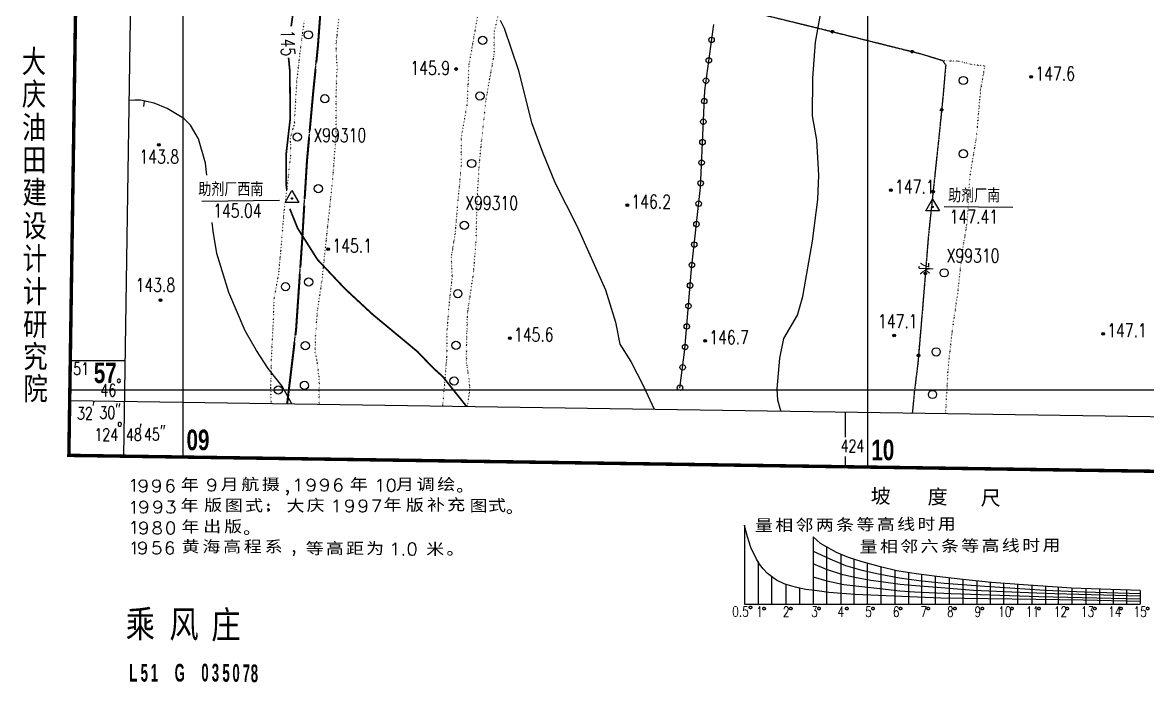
# Model space of a CAD drawing. Extents: x 408766 to 414302, y 5156573 to 5161925.
# Drawn here: x 408766 to 410408, y 5156573 to 5157536 of the extents above; entities that cross this region are included whole.
import ezdxf

# ---------------------------------------------------------------- set-up
doc = ezdxf.new("R2010")
doc.units = 0
doc.header["$LTSCALE"] = 1000
for name, pattern in [('0001', [0.5, 0.5, 0]), ('4310', [0.01, 0.009, -0.001]), ('5130', [1, 1, 0]), ('5320', [0.0018, 0.0013, -0.0005]), ('5500', [1, 1, 0]), ('7140', [1, 1, 0]), ('8111', [1, 1, 0]), ('8112', [1, 1, 0]), ('8130', [1, 1, 0]), ('9315', [1, 1, 0]), ('9995', [0.001, 0, -0.001])]:
    doc.linetypes.add(name, pattern=pattern)
doc.layers.get('0').update_dxf_attribs({"linetype": 'CONTINUOUS'})
for name, color, linetype in [('0001ADD', 1, 'CONTINUOUS'), ('0001BAK', 1, 'CONTINUOUS'), ('0003ADD', 3, 'CONTINUOUS'), ('0003BAK', 3, 'CONTINUOUS'), ('0005ADD', 5, 'CONTINUOUS'), ('0005BAK', 5, 'CONTINUOUS'), ('0006', 6, 'CONTINUOUS'), ('0007', 7, 'CONTINUOUS'), ('0009', 9, 'CONTINUOUS'), ('0012', 12, 'CONTINUOUS'), ('0013', 13, 'CONTINUOUS'), ('0014', 151, 'CONTINUOUS'), ('0015', 15, 'CONTINUOUS'), ('0017', 85, 'CONTINUOUS'), ('0018', 7, 'CONTINUOUS')]:
    doc.layers.add(name, color=color, linetype=linetype)
doc.styles.add('CDXT', font='hbold.shx', dxfattribs={"width": 0.75, "height": 20, "bigfont": 'cdxt.shx'})
doc.styles.add('SIMPLEX', font='simplex.shx', dxfattribs={"width": 0.75, "height": 20})
doc.styles.add('XDX', font='simplex.shx', dxfattribs={"height": 20, "bigfont": 'xdx.shx'})
doc.styles.add('XDXT', font='romans.shx', dxfattribs={"bigfont": 'xdx.shx'})
doc.styles.add('XST', font='romanc.shx', dxfattribs={"width": 0.75, "height": 20, "bigfont": 'xst.shx'})

# ---------------------------------------------------------------- blocks, each defined once
blk = doc.blocks.new('8140')
for radius in [0.0002, 0.000141, 0.0000832, 0.0000301]:
    blk.add_circle((0, 0), radius)
at = {"flags": 1}
blk.add_attdef('8140', (0, 0), '', height=0.0000001, dxfattribs=at)
blk = doc.blocks.new('1140')
for p, q in [((-0.001, -0.00058), (0, 0.00115)), ((0, 0.00115), (0.001, -0.00058)), ((0.001, -0.00058), (-0.001, -0.00058))]:
    blk.add_line(p, q)
at = {"color": 0}
for p, q in [((-0.0001, -0.00003), (0.00003, 0.0001)), ((-0.0001, -0.00001), (0.00001, 0.0001)), ((-0.0001, 0.00002), (-0.00002, 0.0001)), ((-0.00009, -0.00004), (0.00004, 0.00009)), ((-0.00008, -0.00006), (0.00006, 0.00008)), ((-0.00007, -0.00007), (0.00007, 0.00007)), ((-0.00006, -0.00008), (0.00008, 0.00006)), ((-0.00004, -0.00009), (0.00009, 0.00004)), ((-0.00003, -0.0001), (0.0001, 0.00003)), ((-0.00001, -0.0001), (0.0001, 0.00001)), ((0.00002, -0.0001), (0.0001, -0.00002))]:
    blk.add_line(p, q, dxfattribs=at)
blk.add_circle((0, 0), 0.0001)
at = {"flags": 1}
blk.add_attdef('1140', (0, 0), '', height=0.0000001, dxfattribs=at)
blk = doc.blocks.new('9310')
blk.add_circle((0, 0), 0.0006)
blk = doc.blocks.new('9315')
blk.add_circle((0, 0), 0.0004)
at = {"flags": 1}
blk.add_attdef('9315', (0, 0), '', height=0.00000001, dxfattribs=at)
blk = doc.blocks.new('9100')
blk.add_hatch(color=256).paths.add_polyline_path([(0.0001, 0, 1), (-0.0001, 0, 1)])

msp = doc.modelspace()

# ---------------------------------------------------------------- hatches: boundary and pattern name
at = {"layer": '0005ADD', "linetype": '5320'}
h = msp.add_hatch(color=256, dxfattribs=at)
edge = h.paths.add_edge_path()
edge.add_arc((409948.1, 5157522.7), 1.9, 0, 360)
h = msp.add_hatch(color=256, dxfattribs=at)
edge = h.paths.add_edge_path()
edge.add_arc((410064.5, 5157493.6), 1.9, 0, 360)
h = msp.add_hatch(color=256, dxfattribs=at)
edge = h.paths.add_edge_path()
edge.add_arc((410107.6, 5157408.7), 1.9, 0, 360)
h = msp.add_hatch(color=256, dxfattribs=at)
edge = h.paths.add_edge_path()
edge.add_arc((410095.1, 5157289.4), 1.9, 0, 360)
h = msp.add_hatch(color=256, dxfattribs=at)
edge = h.paths.add_edge_path()
edge.add_arc((410083.8, 5157169.9), 1.9, 0, 360)
h = msp.add_hatch(color=256, dxfattribs=at)
edge = h.paths.add_edge_path()
edge.add_arc((410073.9, 5157050.3), 1.9, 0, 360)

# ---------------------------------------------------------------- linework, layer by layer
at = {"layer": '0001BAK', "linetype": '9995'}
for points in [[(409435.5, 5157578.4), (409426.1, 5157523.9), (409417.3, 5157474.4), (409414.8, 5157418.1), (409406, 5157368), (409406, 5157325.4), (409401.6, 5157280.3), (409397.2, 5157228.6), (409391.6, 5157194.1), (409392.8, 5157165.3), (409389.1, 5157132.7), (409385.3, 5157087.2), (409385.3, 5157054.6), (409382.2, 5157013.9), (409379, 5156976.6)], [(409415.1, 5156976), (409418.8, 5157001.5), (409417.6, 5157016.1), (409414, 5157039.2), (409414, 5157062.3), (409415.2, 5157110.9), (409424.2, 5157171.9), (409427.9, 5157219.5), (409429.2, 5157272.5), (409432.3, 5157328.3), (409436.1, 5157365.2), (409441.7, 5157419.5), (409447.4, 5157452.7), (409454.3, 5157489.6), (409454.3, 5157521.6), (409463.1, 5157560.1)], [(409176.8, 5157539.3), (409170.8, 5157494), (409165.8, 5157450), (409162.4, 5157388.3), (409156.4, 5157367.2), (409157.3, 5157345.2), (409151.4, 5157293), (409147.1, 5157259.2), (409143.7, 5157216.9), (409139.5, 5157170.4), (409132.7, 5157132.3), (409131, 5157088.6), (409128.5, 5157042.1), (409128.5, 5157019.2), (409127.6, 5157007.4), (409128.5, 5156980.2)], [(409198.8, 5156979.2), (409198.8, 5156997.3), (409198.8, 5157017.6), (409195.4, 5157043), (409192.8, 5157055.6), (409193.7, 5157082.7), (409196.2, 5157115.7), (409203, 5157160.5), (409209.8, 5157225.3), (409215.7, 5157280.3), (409219.9, 5157325.1), (409223.3, 5157371.6), (409223.3, 5157428.8), (409225, 5157470.3), (409223.3, 5157502.4), (409227.6, 5157542.1)], [(410113.5, 5156965.8), (410117.2, 5157033.1), (410123.2, 5157086.5), (410131.8, 5157146.1), (410137.8, 5157202), (410145.1, 5157245.7), (410148.8, 5157310.8), (410158.5, 5157369.2), (410164.6, 5157438.4), (410170.7, 5157472.5), (410151.2, 5157474.9), (410131.8, 5157479.7), (410109.3, 5157480.2)]]:
    msp.add_lwpolyline(points, dxfattribs=at)
at = {"layer": '0003ADD', "linetype": '4310'}
for points in [[(409194.5, 5157477.9, 3, 3, 0), (409196.9, 5157502.1, 3, 3, 0), (409200.9, 5157556.1, 3, 3, 0), (409202.6, 5157567.6, 0, 0, 0)], [(409184.9, 5157378.4, 3, 3, 0), (409189.9, 5157433.5, 3, 3, 0), (409193.4, 5157468, 0, 0, 0)], [(409177.5, 5157278.7, 3, 3, 0), (409180.9, 5157334.6, 3, 3, 0), (409184, 5157368.5, 0, 0, 0)], [(409171.2, 5157178.9, 3, 3, 0), (409173.9, 5157218.7, 3, 3, 0), (409176.9, 5157268.7, 0, 0, 0)], [(409163.9, 5157079.2, 3, 3, 0), (409165, 5157088.3, 3, 3, 0), (409170.5, 5157168.9, 0, 0, 0)], [(409152, 5156979.9, 3, 3, 0), (409162.7, 5157069.2, 0, 0, 0)]]:
    msp.add_lwpolyline(points, format="xyseb", dxfattribs=at)
at = {"layer": '0003BAK', "linetype": '4310'}
msp.add_lwpolyline([(409152, 5156979.9), (409165, 5157088.3), (409173.9, 5157218.7), (409180.9, 5157334.6), (409189.9, 5157433.5), (409196.9, 5157502.1), (409200.9, 5157556.1), (409208.9, 5157611), (409216.9, 5157672.9), (409219, 5157692.7)], dxfattribs=at)
at = {"layer": '0005ADD', "linetype": '5320'}
for points in [[(409894.7, 5157535.9), (409919.9, 5157529.8), (409923.9, 5157528.8)], [(409933.6, 5157526.4), (409962.7, 5157519.1)], [(409972.4, 5157516.7), (410001.5, 5157509.4)], [(410011.2, 5157507), (410040.3, 5157499.7)], [(410050, 5157497.3), (410077.3, 5157490.5), (410079.1, 5157489.9)], [(410088.6, 5157487), (410108.9, 5157480.8), (410113.5, 5157474.2), (410113.5, 5157473.4)], [(410112.6, 5157463.5), (410110, 5157433.6)], [(410109.1, 5157423.6), (410106.1, 5157393.8)], [(410105.1, 5157383.8), (410103.7, 5157370.5), (410102, 5157354)], [(410100.9, 5157344.1), (410097.7, 5157314.2)], [(410096.7, 5157304.3), (410094.6, 5157286)], [(410091, 5157251.1), (410089.3, 5157234.7)], [(410088.2, 5157224.7), (410085.8, 5157194.8)], [(410085, 5157184.9), (410082.6, 5157155)], [(410081.8, 5157145), (410080.2, 5157125.3), (410079.4, 5157115.1)], [(410078.5, 5157105.1), (410076, 5157075.2)], [(410075.1, 5157065.3), (410073, 5157039.9), (410072.4, 5157035.4)], [(410071.2, 5157025.5), (410067.6, 5156996.6), (410067.5, 5156995.7)], [(410066.6, 5156985.7), (410064.8, 5156966.5)]]:
    msp.add_lwpolyline(points, dxfattribs=at)
for centre in [(409948.1, 5157522.7), (410064.5, 5157493.6), (410107.6, 5157408.7), (410095.1, 5157289.4), (410083.8, 5157169.9), (410073.9, 5157050.3)]:
    msp.add_circle(centre, 1.9, dxfattribs=at)
at = {"layer": '0005BAK', "linetype": '5320'}
msp.add_lwpolyline([(409118.3, 5157728.5), (409217.7, 5157705.4), (409339.9, 5157677.8), (409489.8, 5157637.3), (409663.9, 5157593.3), (409771.5, 5157565.9), (409919.9, 5157529.8), (410077.3, 5157490.5), (410108.9, 5157480.8), (410113.5, 5157474.2), (410109.4, 5157426.8), (410103.7, 5157370.5), (410088.4, 5157226.3), (410080.2, 5157125.3), (410073, 5157039.9), (410067.6, 5156996.6), (410064.8, 5156966.5)], dxfattribs=at)
at = {"layer": '0005BAK', "linetype": '9315'}
msp.add_lwpolyline([(409725.5, 5157002.7), (409732.7, 5157059.1), (409742.3, 5157176.8), (409755.6, 5157295.6), (409761.6, 5157437), (409774.8, 5157533)], dxfattribs=at)
at = {"layer": '0006', "linetype": '8130', "elevation": 144}
msp.add_lwpolyline([(408943, 5157421.5), (408942.2, 5157413.5)], dxfattribs=at)
at = {"layer": '0007', "linetype": '8112', "const_width": 2.5, "elevation": 145}
for points in [[(408930.6, 5158062.1), (408943.8, 5158056.3), (408954.7, 5158046.3), (408969.4, 5158026.9), (408981.4, 5158004.3), (409004.5, 5157947.2), (409048.2, 5157874.8), (409063.5, 5157857.9), (409082.1, 5157840.9), (409149.3, 5157795.2), (409171.6, 5157777.5), (409181.4, 5157767), (409187.8, 5157744), (409188.7, 5157709.1), (409169.6, 5157614.3), (409157.8, 5157530.5)], [(409154, 5157484.7), (409155.9, 5157465.5), (409156.4, 5157395.6), (409150.6, 5157345), (409150.6, 5157298.6), (409151.5, 5157292.2)], [(409155.8, 5157264.4), (409167.2, 5157236), (409196.3, 5157190.1), (409236.3, 5157147.7), (409276.5, 5157110.4), (409342.2, 5157055.9), (409365.4, 5157031.8), (409379.2, 5157019.4), (409413.8, 5156976)]]:
    msp.add_lwpolyline(points, dxfattribs=at)
at = {"layer": '0007', "linetype": '8111', "elevation": 148}
msp.add_lwpolyline([(409872.9, 5156969.3), (409868.3, 5156985), (409867.5, 5157001.5), (409871.3, 5157046.5), (409877.1, 5157074.9), (409897.1, 5157109.3), (409904.8, 5157136.4), (409919.2, 5157217.2), (409926.6, 5157278), (409928.2, 5157313.5), (409925.2, 5157364.4), (409919.2, 5157400.1), (409919.5, 5157454.7), (409923.5, 5157507.3), (409935.6, 5157574.9)], dxfattribs=at)
at = {"layer": '0007', "linetype": '8111'}
for points in [[(409462.9, 5157539.6), (409468.9, 5157528), (409489.4, 5157467.8), (409508.8, 5157390.4), (409524.7, 5157346.8), (409543.1, 5157301.8), (409575.5, 5157238.7), (409616.7, 5157146.2), (409631.2, 5157098.8), (409637.9, 5157066.9), (409653.7, 5157041.7), (409672.3, 5157005.6), (409688, 5156972)], [(409034.9, 5157313.4), (409032.9, 5157331.1), (409022.5, 5157366.3), (409011, 5157386.3), (409001.1, 5157396.1), (408976.8, 5157410.7), (408958, 5157418.2), (408937.8, 5157422.6), (408929.7, 5157422.8), (408921, 5157422.2)], [(409158.9, 5156979.8), (409144.9, 5157005.5), (409124, 5157031.4), (409107, 5157057.3), (409090.7, 5157086.3), (409066.9, 5157142.2), (409049.5, 5157199.2), (409044.1, 5157231.7), (409042.6, 5157244.5)]]:
    msp.add_lwpolyline(points, dxfattribs=at)
at = {"layer": '0009', "linetype": '9995'}
msp.add_lwpolyline([(410109.3, 5157480.2), (410113.5, 5157474.2), (410109.4, 5157426.8), (410103.7, 5157370.5), (410088.4, 5157226.3), (410080.2, 5157125.3), (410073, 5157039.9), (410067.6, 5156996.6), (410064.8, 5156966.5)], dxfattribs=at)
at = {"layer": '0012'}
for p, q in [((408985.3, 5161695.1), (408913.2, 5156903.4)), ((410000, 5156887.4), (410000, 5161680.2)), ((409000, 5156902.1), (409000, 5159501.1)), ((408834.6, 5157000), (413789.6, 5157000)), ((408834.4, 5156984.5), (413788.3, 5156912))]:
    msp.add_line(p, q, dxfattribs=at)
at = {"layer": '0012', "const_width": 5}
msp.add_lwpolyline([(408833.2, 5156904.5), (408905.3, 5161696.2), (413855.5, 5161623.7), (413787.2, 5156832), (408833.2, 5156904.5)], dxfattribs=at)
at = {"layer": '0012', "linetype": '7140'}
for points in [[(409819.7, 5156802.6), (409819.7, 5156687.4)], [(410397.7, 5156691.2), (410314.3, 5156693.1), (410106.6, 5156696), (409981.2, 5156701.7), (409942.9, 5156704.6), (409922.6, 5156707.4), (409909.3, 5156708.8), (409898.3, 5156711.4), (409886.9, 5156714.1), (409877.7, 5156717), (409866.4, 5156722.5), (409860.9, 5156726.2), (409853.5, 5156732.1), (409846.9, 5156739), (409841.7, 5156745.7), (409837.5, 5156753.1), (409828.8, 5156770), (409823.9, 5156785.8), (409820.7, 5156798.4), (409819.7, 5156802.6)], [(409919.8, 5156785.8), (409919.8, 5156687.4)], [(410397.7, 5156707.2), (410297.4, 5156710.7), (410227.2, 5156715.6), (410180.6, 5156718.9), (410138.5, 5156723.3), (410100.6, 5156727.7), (410070.6, 5156731.5), (410042, 5156735.9), (410018.2, 5156741.7), (409991.5, 5156749), (409971.5, 5156755.3), (409954, 5156763), (409930.7, 5156776.1), (409919.8, 5156785.8)], [(409919.8, 5156764.5), (409944.3, 5156753.4), (409967.1, 5156743.7), (409990.9, 5156736.9), (410015.6, 5156731.6), (410046.1, 5156725.8), (410074.5, 5156721.9), (410111.3, 5156718), (410170.5, 5156713.6), (410258.1, 5156707.8), (410316.2, 5156705.4), (410397.7, 5156702.8)], [(409939.6, 5156771.1), (409939.6, 5156687.4)], [(409839.5, 5156749.6), (409839.5, 5156687.4)], [(409960.6, 5156760.1), (409960.6, 5156687.4)], [(409979.2, 5156752.9), (409979.2, 5156687.4)], [(409999, 5156746.9), (409999, 5156687.4)], [(410397.7, 5156699.1), (410307.8, 5156701.6), (410272.6, 5156702.7), (410246.6, 5156703.4), (410210.3, 5156704.9), (410154.2, 5156707.4), (410101.1, 5156711.6), (410069.2, 5156714.3), (410047, 5156716), (410019.1, 5156720), (410004, 5156721.7), (409983.5, 5156725.9), (409963.3, 5156730.3), (409939.6, 5156738.1), (409919.8, 5156746)], [(410018.8, 5156741.6), (410018.8, 5156687.4)], [(410039.1, 5156736.6), (410039.1, 5156687.4)], [(410059, 5156733.3), (410059, 5156687.4)], [(410078.4, 5156730.5), (410078.4, 5156687.4)], [(409859.3, 5156727.5), (409859.3, 5156687.4)], [(409880.2, 5156716.2), (409880.2, 5156687.4)], [(409919.8, 5156727.4), (409940.2, 5156721.5), (409964.6, 5156716.3), (410017.2, 5156710.2), (410046.6, 5156706.9), (410068.2, 5156705.4), (410121.6, 5156703), (410249.3, 5156698.8), (410397.7, 5156695.4)], [(410098.2, 5156728), (410098.2, 5156687.4)], [(410118.6, 5156725.6), (410118.6, 5156687.4)], [(410138.5, 5156723.3), (410138.5, 5156687.4)], [(410158.8, 5156721.2), (410158.8, 5156687.4)], [(410178.7, 5156719.1), (410178.7, 5156687.4)], [(410198.1, 5156717.7), (410198.1, 5156687.4)], [(410218.3, 5156716.2), (410218.3, 5156687.4)], [(410239.2, 5156714.7), (410239.2, 5156687.4)], [(409900, 5156711), (409900, 5156687.4)], [(410259.1, 5156713.4), (410259.1, 5156687.4)], [(410278, 5156712), (410278, 5156687.4)], [(410297.9, 5156710.7), (410297.9, 5156687.4)], [(410318.2, 5156710), (410318.2, 5156687.4)], [(410338.1, 5156709.3), (410338.1, 5156687.4)], [(410358, 5156708.6), (410358, 5156687.4)], [(410377.4, 5156707.9), (410377.4, 5156687.4)], [(410397.7, 5156707.2), (410397.7, 5156687.4)], [(409819.7, 5156687.4), (410397.7, 5156687.4)]]:
    msp.add_lwpolyline(points, dxfattribs=at)
at = {"layer": '0012', "linetype": '5500'}
for centre in [(409828.5, 5156682.6), (409848.3, 5156681), (409887.3, 5156681), (409928.6, 5156681), (409969.2, 5156681), (410007.4, 5156681), (410047.7, 5156681), (410088.1, 5156681), (410127, 5156681), (410167, 5156681), (410210.3, 5156681), (410249.7, 5156681), (410290.9, 5156681), (410331.2, 5156681), (410369.5, 5156681), (410408.5, 5156681)]:
    msp.add_circle(centre, 1.88, dxfattribs=at)
at = {"layer": '0013'}
for points, elevation in [([(409027.2, 5157275.5), (409141, 5157276.9)], 145), ([(410111.4, 5157267.5), (410211.6, 5157266.7)], 147.4)]:
    msp.add_lwpolyline(points, dxfattribs=dict(at, elevation=elevation))
at = {"layer": '0018', "color": 2}
for points in [[(408835.3, 5157042.9), (408915.3, 5157042.9)], [(409967.3, 5156931.1), (409967.3, 5156967.9)], [(409967.3, 5156887.9), (409967.3, 5156902.7)]]:
    msp.add_lwpolyline(points, dxfattribs=at)

# ---------------------------------------------------------------- block references
at = {"layer": '0001ADD', "linetype": '9995', "xscale": 10000, "yscale": 10000, "zscale": 10000}
for p in [(409428, 5157534.7), (409174.3, 5157520.3), (409175.6, 5157530.2), (409226, 5157527.4), (409426.3, 5157524.8), (409454.7, 5157523.4), (409456.9, 5157533.1), (409173, 5157510.4), (409223.9, 5157507.5), (409224.9, 5157517.4), (409422.8, 5157505.1), (409424.5, 5157515), (409454.3, 5157513.4), (409454.3, 5157503.4), (409170.4, 5157490.6), (409171.7, 5157500.5), (409223.6, 5157497.5), (409224.1, 5157487.5), (409419.3, 5157485.4), (409421, 5157495.3), (409454.3, 5157493.4), (409168.1, 5157470.7), (409169.3, 5157480.6), (409224.6, 5157477.6), (409417.5, 5157475.6), (409451.3, 5157473.7), (409453.1, 5157483.5), (410111.3, 5157480.2), (410121.3, 5157480), (410131.3, 5157479.8), (410141, 5157477.4), (410150.7, 5157475), (410160.6, 5157473.7), (410170.6, 5157472.5), (409167, 5157460.8), (409224.5, 5157457.6), (409224.9, 5157467.6), (409416.5, 5157455.6), (409416.9, 5157465.6), (409447.6, 5157454), (409449.5, 5157463.8), (410167.2, 5157452.9), (410169, 5157462.7), (409165.3, 5157440.8), (409165.8, 5157450.8), (409223.7, 5157437.6), (409224.1, 5157447.6), (409415.6, 5157435.6), (409416, 5157445.6), (409445.9, 5157444.2), (410165.5, 5157443.1), (409164.2, 5157420.9), (409164.7, 5157430.9), (409223.3, 5157427.6), (409415.1, 5157425.6), (409442.6, 5157424.4), (409444.3, 5157434.3), (410163.3, 5157423.2), (410164.2, 5157433.2), (409163.6, 5157410.9), (409223.3, 5157417.6), (409223.3, 5157407.6), (409412.6, 5157405.8), (409414.4, 5157415.7), (409440.2, 5157404.6), (409441.2, 5157414.5), (410161.5, 5157403.3), (410162.4, 5157413.2), (409162.5, 5157390.9), (409163.1, 5157400.9), (409223.3, 5157397.6), (409223.3, 5157387.6), (409410.9, 5157396), (409439.2, 5157394.6), (410160.7, 5157393.3), (409157.7, 5157371.6), (409160.4, 5157381.2), (409223.3, 5157377.6), (409407.5, 5157376.3), (409409.2, 5157386.1), (409437.1, 5157374.8), (409438.1, 5157384.7), (410158.9, 5157373.4), (410159.8, 5157383.3), (409156.7, 5157361.7), (409222.3, 5157357.6), (409223, 5157367.6), (409406, 5157366.4), (409406, 5157356.4), (409435, 5157354.9), (409436, 5157364.8), (410155.9, 5157353.6), (410157.6, 5157363.5), (409156.9, 5157341.8), (409157, 5157351.8), (409220.8, 5157337.7), (409221.6, 5157347.7), (409406, 5157346.4), (409434, 5157344.9), (410154.3, 5157343.8), (409154.6, 5157321.9), (409155.8, 5157331.8), (409220.1, 5157327.7), (409406, 5157336.4), (409406, 5157326.4), (409432.1, 5157325), (409433, 5157335), (410151, 5157324), (410152.7, 5157333.9), (409153.5, 5157312), (409218.3, 5157307.8), (409219.2, 5157317.8), (409404.2, 5157306.5), (409405.1, 5157316.5), (409431, 5157305), (409431.6, 5157315), (410149.4, 5157314.2), (409151.2, 5157292.1), (409152.4, 5157302), (409216.4, 5157287.9), (409217.4, 5157297.8), (409403.2, 5157296.5), (409430.5, 5157295), (409215.4, 5157277.9), (409401.3, 5157276.6), (409402.2, 5157286.6), (409429.3, 5157275.1), (409429.9, 5157285.1), (409147.5, 5157262.3), (409213.3, 5157258.1), (409214.4, 5157268), (409399.6, 5157256.7), (409400.5, 5157266.7), (409428.8, 5157255.1), (409429, 5157265.1), (409145.8, 5157242.4), (409146.6, 5157252.4), (409212.2, 5157248.1), (409398.8, 5157246.7), (409428.5, 5157245.1), (409144.2, 5157222.5), (409145, 5157232.4), (409210.1, 5157228.2), (409211.2, 5157238.2), (409396.9, 5157226.8), (409397.9, 5157236.8), (409428.1, 5157225.1), (409428.3, 5157235.1), (410141.6, 5157224.6), (410143.3, 5157234.5), (409143.3, 5157212.5), (409208, 5157208.3), (409209, 5157218.3), (409393.7, 5157207.1), (409395.3, 5157217), (409427.6, 5157215.1), (410140, 5157214.7), (409141.5, 5157192.6), (409142.4, 5157202.6), (409207, 5157198.4), (409392.1, 5157197.2), (409426, 5157195.2), (409426.8, 5157205.1), (410137.1, 5157195), (410138.3, 5157204.9), (409139.7, 5157172.7), (409140.6, 5157182.6), (409204.9, 5157178.5), (409205.9, 5157188.4), (409391.9, 5157187.3), (409392.3, 5157177.3), (409424.4, 5157175.2), (409425.2, 5157185.2), (410134.9, 5157175.1), (410136, 5157185), (409138.2, 5157162.8), (409202.7, 5157158.6), (409203.8, 5157168.6), (409391.9, 5157157.4), (409392.7, 5157167.3), (409423.2, 5157165.3), (410133.8, 5157165.1), (409134.6, 5157143.1), (409136.4, 5157153), (409201.2, 5157148.7), (409390.8, 5157147.4), (409420.3, 5157145.5), (409421.7, 5157155.4), (410131.6, 5157145.3), (410132.7, 5157155.2), (409132.9, 5157133.3), (409198.2, 5157129), (409199.7, 5157138.8), (409388.6, 5157127.5), (409389.6, 5157137.5), (409417.4, 5157125.7), (409418.8, 5157135.6), (410128.8, 5157125.5), (410130.2, 5157135.4), (409132, 5157113.3), (409132.4, 5157123.3), (409195.7, 5157109.1), (409196.7, 5157119.1), (409387, 5157107.6), (409387.8, 5157117.6), (409415.9, 5157115.9), (410127.4, 5157115.6), (409131.2, 5157093.3), (409131.6, 5157103.3), (409194.9, 5157099.2), (409386.2, 5157097.6), (409414.8, 5157095.9), (409415, 5157105.9), (410124.6, 5157095.8), (410126, 5157105.7), (409130.7, 5157083.3), (409193.6, 5157079.2), (409194.2, 5157089.2), (409385.3, 5157087.7), (409385.3, 5157077.7), (409414.3, 5157075.9), (409414.5, 5157085.9), (410122, 5157075.9), (410123.2, 5157085.9), (409129.6, 5157063.4), (409130.2, 5157073.3), (409192.9, 5157059.2), (409193.3, 5157069.2), (409385.3, 5157067.7), (409385.3, 5157057.7), (409414, 5157065.9), (410120.9, 5157066), (409128.5, 5157043.4), (409129.1, 5157053.4), (409194.1, 5157049.3), (409384.8, 5157047.7), (409414, 5157055.9), (409414, 5157045.9), (410118.6, 5157046.1), (410119.8, 5157056), (409128.5, 5157033.4), (409195.8, 5157039.5), (409197.2, 5157029.6), (409383.2, 5157027.7), (409384, 5157037.7), (409414.5, 5157036), (409416, 5157026.1), (410116.8, 5157026.2), (410117.5, 5157036.2), (409128.1, 5157013.4), (409128.5, 5157023.4), (409198.5, 5157019.7), (409198.8, 5157009.7), (409382.5, 5157017.8), (409417.6, 5157016.2), (410116.2, 5157016.2), (409127.8, 5157003.4), (409128.1, 5156993.4), (409198.8, 5156999.7), (409380.8, 5156997.8), (409381.7, 5157007.8), (409418.1, 5156996.3), (409418.4, 5157006.2), (410115.2, 5156996.2), (410115.7, 5157006.2), (409128.4, 5156983.4), (409198.8, 5156989.7), (409198.8, 5156979.7), (409379.1, 5156977.9), (409380, 5156987.9), (409415.2, 5156976.5), (409416.6, 5156986.4), (410114.1, 5156976.3), (410114.6, 5156986.3), (410113.5, 5156966.3)]:
    msp.add_blockref('9100', p, dxfattribs=at)
at = {"layer": '0005ADD', "linetype": '9315', "xscale": 10000, "yscale": 10000, "zscale": 10000}
for p in [(409771.7, 5157510.8), (409767.7, 5157481), (409763.6, 5157451.3), (409760.9, 5157421.5), (409759.7, 5157391.5), (409758.4, 5157361.5), (409757.1, 5157331.6), (409755.8, 5157301.6), (409752.9, 5157271.7), (409749.6, 5157241.9), (409746.3, 5157212.1), (409742.9, 5157182.3), (409740.3, 5157152.4), (409737.9, 5157122.5), (409735.5, 5157092.6), (409733, 5157062.7), (409729.4, 5157032.9), (409725.6, 5157003.2)]:
    msp.add_blockref('9315', p, dxfattribs=at)
at = {"layer": '0015', "linetype": '5130', "xscale": 10000, "yscale": 10000, "zscale": 10000}
for p in [(409182.9, 5157518.1), (409437.4, 5157510.1), (410139.3, 5157451.5), (409206.9, 5157424.9), (409433.4, 5157428.9), (409166.9, 5157369), (410139.3, 5157344.6), (409421.3, 5157330.4), (409197.4, 5157293.7), (409410.6, 5157240.2), (410111.3, 5157170.9), (409183.3, 5157157.4), (409149.5, 5157150.6), (409401.1, 5157140.5), (409178.4, 5157064.5), (409398.4, 5157065), (410099.6, 5157055.5), (409177.2, 5157006.6), (409395.7, 5157013.1), (409139, 5156999.9), (410094.2, 5156993.4)]:
    msp.add_blockref('9310', p, dxfattribs=at)
at = {"layer": '0015', "xscale": 10000, "yscale": 10000, "zscale": 10000}
for name, p in [('8140', (409398.8, 5157468.3, 145.9)), ('8140', (410238.5, 5157456.7, 147.6)), ('8140', (408964.6, 5157357.7, 143.8)), ('1140', (409158.9, 5157279.4, 145)), ('8140', (410033.5, 5157291.6, 147.1)), ('1140', (410094.3, 5157267, 147.4)), ('8140', (409648.7, 5157269.7, 146.2)), ('8140', (409212, 5157205.5, 145.1)), ('8140', (408967.1, 5157131, 143.8)), ('8140', (409477.1, 5157075.7, 145.6)), ('8140', (410038.3, 5157079.4, 147.1)), ('8140', (410343.3, 5157081.8, 147.1)), ('8140', (409762.3, 5157071.7, 146.7))]:
    msp.add_blockref(name, p, dxfattribs=at)

# ---------------------------------------------------------------- texts
at = {"layer": '0007', "style": 'SIMPLEX', "width": 0.75}
for s, p in [('145.9', (409332, 5157459.7, 145.9)), ('147.6', (410244.5, 5157451.7, 147.6)), ('143.8', (408936.3, 5157330.5, 143.8)), ('147.1', (410039.5, 5157286.6, 147.1)), ('146.2', (409654.7, 5157264.7, 146.2)), ('145.04', (409043.9, 5157251.4, 145)), ('147.41', (410119.3, 5157242.7, 147.4)), ('145.1', (409218, 5157200.5, 145.1)), ('143.8', (408930.6, 5157143.1, 143.8)), ('147.1', (410014.6, 5157090.3, 147.1)), ('147.1', (410349.3, 5157076.8, 147.1)), ('145.6', (409483.1, 5157070.7, 145.6)), ('146.7', (409768.3, 5157066.7, 146.7))]:
    msp.add_text(s, height=20, dxfattribs=at).set_placement(p)
at = {"layer": '0012'}
for s, height, style, p in [('大', 37.5, 'CDXT', (408764.3, 5157459.3)), ('庆', 37.5, 'CDXT', (408764.5, 5157411.6)), ('油', 37.5, 'CDXT', (408764.8, 5157363.2)), ('田', 37.5, 'CDXT', (408765.1, 5157315.7)), ('建', 37.5, 'CDXT', (408765.4, 5157268.4)), ('设', 37.5, 'CDXT', (408765.5, 5157219.5)), ('计', 37.5, 'CDXT', (408765.6, 5157171.8)), ('计', 37.5, 'CDXT', (408765.9, 5157123.4)), ('研', 37.5, 'CDXT', (408766.3, 5157075.8)), ('究', 37.5, 'CDXT', (408766.5, 5157028.6)), ('院', 37.5, 'CDXT', (408766.8, 5156981.9)), ('°', 18, 'XST', (408901.4, 5156997.9)), ('′', 18, 'XST', (408866.9, 5156965.3)), ('″', 18, 'XST', (408900.8, 5156962.6)), ('°', 18, 'XST', (408902.8, 5156934.4)), ('′', 18, 'XST', (408935.6, 5156932.6)), ('″', 18, 'XST', (408966.2, 5156931)), ('乘', 45, 'CDXT', (408916.1, 5156634.4)), ('风', 45, 'CDXT', (408979.9, 5156634.1)), ('庄', 45, 'CDXT', (409041.1, 5156633.2))]:
    msp.add_text(s, height=height, dxfattribs=dict(at, style=style)).set_placement(p)
for s, height, style, width, p in [('51', 18, 'SIMPLEX', 0.75, (408839.6, 5157022, -1.5)), ('57', 30, 'CDXT', 0.75, (408869.6, 5157010, -1.5)), ('46', 18, 'XDXT', 0.75, (408879.3, 5156990.6)), ('32', 18, 'XDXT', 0.75, (408845.1, 5156956.8)), ('30', 18, 'XDXT', 0.75, (408877.8, 5156958)), ('124', 18, 'XDXT', 0.75, (408870.5, 5156925.8)), ('48', 18, 'XDXT', 0.75, (408916.5, 5156925.8)), ('45', 18, 'XDXT', 0.75, (408942.9, 5156926.2)), ('09', 30, 'CDXT', 0.75, (409005, 5156912.1, -1.5)), ('424', 18, 'SIMPLEX', 0.75, (409960, 5156909.4, -1.5)), ('10', 30, 'CDXT', 0.75, (410005, 5156897.4, -1.5)), ('1', 18, 'SIMPLEX', 1.088889, (408919.1, 5156851.8)), ('9', 18, 'SIMPLEX', 1.088889, (408933.5, 5156851)), ('9', 18, 'SIMPLEX', 1.088889, (408933.5, 5156851)), ('9', 18, 'SIMPLEX', 1.088889, (408953.1, 5156851)), ('9', 18, 'SIMPLEX', 1.088889, (408953.1, 5156851)), ('6', 18, 'SIMPLEX', 1.088889, (408972.7, 5156851)), ('年', 19, 'XST', 1.447368, (408996.8, 5156851.7)), ('9', 18, 'XST', 1.088889, (409033.7, 5156852.1)), ('月', 19, 'XST', 1.447368, (409054.9, 5156852.2)), ('航', 19, 'XST', 1.447368, (409085, 5156852.2)), ('摄', 19, 'XST', 1.447368, (409115.1, 5156852.2)), ('1', 18, 'SIMPLEX', 1.088889, (409159.1, 5156852.1)), ('9', 18, 'SIMPLEX', 1.088889, (409178.7, 5156852.1)), ('9', 18, 'SIMPLEX', 1.088889, (409198.3, 5156852.1)), ('6', 18, 'SIMPLEX', 1.088889, (409217.9, 5156852.1)), ('年', 19, 'XST', 1.447368, (409243.6, 5156852.2)), ('10', 18, 'SIMPLEX', 1.088889, (409278.8, 5156851.9)), ('月', 19, 'XST', 1.447368, (409311, 5156852.2)), ('调', 19, 'XST', 1.447368, (409341.1, 5156852.2)), ('绘', 19, 'XST', 1.447368, (409371.2, 5156852.2)), (',', 19, 'SIMPLEX', 1.447368, (409146.3, 5156852)), ('。', 19, 'XST', 1.447368, (409398.8, 5156849.7)), ('1', 18, 'SIMPLEX', 1.088889, (408919.4, 5156819.6)), ('9', 18, 'SIMPLEX', 1.088889, (408934.4, 5156820)), ('9', 18, 'SIMPLEX', 1.088889, (408954.8, 5156820)), ('3', 18, 'SIMPLEX', 1.088889, (408973.6, 5156820)), ('年', 19, 'XST', 1.447368, (408996.4, 5156821.3)), ('版', 19, 'XST', 1.447368, (409030.8, 5156822)), ('图', 19, 'XST', 1.447368, (409061.1, 5156821.3)), ('式', 19, 'XST', 1.447368, (409090.6, 5156821.3)), (';', 19, 'XST', 1.447368, (409119.7, 5156822.4)), ('大', 19, 'XST', 1.447368, (409151.2, 5156820.9)), ('庆', 19, 'XST', 1.447368, (409180.5, 5156821.7)), ('1', 18, 'SIMPLEX', 1.088889, (409215.3, 5156821.8)), ('9', 18, 'SIMPLEX', 1.088889, (409234.9, 5156821.8)), ('9', 18, 'SIMPLEX', 1.088889, (409254.5, 5156821.8)), ('7', 18, 'SIMPLEX', 1.088889, (409274.1, 5156821.8)), ('年', 19, 'XST', 1.447368, (409292.8, 5156822.3)), ('版', 19, 'XST', 1.447368, (409325.4, 5156822)), ('补', 19, 'XST', 1.447368, (409356.1, 5156822.5)), ('充', 19, 'XST', 1.447368, (409385.7, 5156822.5)), ('图', 19, 'XST', 1.447368, (409418.5, 5156820.9)), ('式', 19, 'XST', 1.447368, (409445.4, 5156821.6)), ('。', 19, 'XST', 1.447368, (409471.3, 5156818.5)), ('1', 18, 'SIMPLEX', 1.088889, (408919.8, 5156790.3)), ('9', 18, 'SIMPLEX', 1.088889, (408934.2, 5156789.5)), ('9', 18, 'SIMPLEX', 1.088889, (408934.2, 5156789.5)), ('8', 18, 'SIMPLEX', 1.088889, (408953.8, 5156789.5)), ('0', 18, 'SIMPLEX', 1.088889, (408973.4, 5156789.5)), ('年', 19, 'XST', 1.447368, (408997.5, 5156790.2)), ('出', 19, 'XST', 1.447368, (409029.4, 5156790.7)), ('版', 19, 'XST', 1.447368, (409059.9, 5156790.7)), ('黄', 19, 'XST', 1.447368, (408998, 5156761.3)), ('海', 19, 'XST', 1.447368, (409028.3, 5156761.3)), ('高', 19, 'XST', 1.447368, (409058.5, 5156761.3)), ('。', 19, 'XST', 1.447368, (409087.6, 5156787.9)), ('程', 19, 'XST', 1.447368, (409088.8, 5156761.3)), ('系', 19, 'XST', 1.447368, (409119.1, 5156761.3)), ('等', 19, 'XST', 1.447368, (409179.2, 5156758.7)), ('高', 19, 'XST', 1.447368, (409208.6, 5156758.7)), ('为', 19, 'XST', 1.447368, (409267.3, 5156758.7)), ('1', 18, 'SIMPLEX', 1.088889, (408919.9, 5156760.4)), ('9', 18, 'SIMPLEX', 1.088889, (408932.7, 5156760.4)), ('5', 18, 'SIMPLEX', 1.088889, (408953.1, 5156760.4)), ('6', 18, 'SIMPLEX', 1.088889, (408971.9, 5156760.4)), (',', 19, 'SIMPLEX', 1.447368, (409155.8, 5156763.7)), ('距', 19, 'XST', 1.447368, (409237.9, 5156758.7)), ('1.0', 18, 'SIMPLEX', 1.088889, (409300.7, 5156758.7)), ('米', 19, 'XST', 1.447368, (409355.1, 5156757.7)), ('。', 19, 'XST', 1.447368, (409384.5, 5156757.7)), ('L', 25.9, 'CDXT', 0.555556, (408921.3, 5156574.4)), ('5', 25.9, 'CDXT', 0.555556, (408938, 5156574.3)), ('1', 25.9, 'CDXT', 0.555556, (408952.7, 5156574.2)), ('G', 25.9, 'CDXT', 0.555556, (408987.6, 5156574.4)), ('0', 25.9, 'CDXT', 0.555556, (409026.6, 5156574.6)), ('3', 25.9, 'CDXT', 0.555556, (409041.8, 5156574.5)), ('5', 25.9, 'CDXT', 0.555556, (409057.4, 5156574.1)), ('0', 25.9, 'CDXT', 0.555556, (409072, 5156574.1)), ('7', 25.9, 'CDXT', 0.555556, (409087, 5156573.6)), ('8', 25.9, 'CDXT', 0.555556, (409098.8, 5156573.5))]:
    msp.add_text(s, height=height, dxfattribs=dict(at, style=style, width=width)).set_placement(p)
at = {"layer": '0012', "linetype": '5500', "style": 'XST'}
for s, height, width, p in [('坡', 24, 1.283333, (410004, 5156832.3)), ('度', 24, 1.283333, (410087, 5156831.2)), ('尺', 24, 1.283333, (410164.5, 5156829.6)), ('量', 19, 1.447368, (409835, 5156792.3)), ('相', 19, 1.447368, (409864.7, 5156792.5)), ('邻', 19, 1.447368, (409894.3, 5156792.8)), ('两', 19, 1.447368, (409924, 5156793)), ('条', 19, 1.447368, (409953.7, 5156793.3)), ('等', 19, 1.447368, (409983.3, 5156793.6)), ('高', 19, 1.447368, (410013, 5156793.8)), ('线', 19, 1.447368, (410042.7, 5156794.1)), ('时', 19, 1.447368, (410072.3, 5156794.3)), ('用', 19, 1.447368, (410102, 5156794.6)), ('量', 19, 1.447368, (409987.9, 5156761.2)), ('相', 19, 1.447368, (410017.6, 5156761.4)), ('邻', 19, 1.447368, (410047.2, 5156761.7)), ('六', 19, 1.447368, (410076.9, 5156761.9)), ('条', 19, 1.447368, (410106.6, 5156762.2)), ('等', 19, 1.447368, (410136.2, 5156762.5)), ('高', 19, 1.447368, (410165.9, 5156762.7)), ('线', 19, 1.447368, (410195.5, 5156763)), ('时', 19, 1.447368, (410225.2, 5156763.2)), ('用', 19, 1.447368, (410254.9, 5156763.5)), ('0.5', 15, 0.75, (409801.9, 5156669.2)), ('1', 15, 0.75, (409836.9, 5156668.8)), ('2', 15, 0.75, (409875.9, 5156668.8)), ('3', 15, 0.75, (409917.1, 5156668.8)), ('4', 15, 0.75, (409955.7, 5156668.8)), ('5', 15, 0.75, (409995.9, 5156668.8)), ('6', 15, 0.75, (410036.3, 5156668.8)), ('7', 15, 0.75, (410076.6, 5156668.8)), ('8', 15, 0.75, (410115.5, 5156668.8)), ('9', 15, 0.75, (410155.6, 5156668.8)), ('10', 15, 0.75, (410190.4, 5156668.8)), ('11', 15, 0.75, (410230.7, 5156668.8)), ('12', 15, 0.75, (410271.6, 5156668.8)), ('13', 15, 0.75, (410310.8, 5156668.8)), ('14', 15, 0.75, (410350.8, 5156668.8)), ('15', 15, 0.75, (410387.8, 5156668.8))]:
    msp.add_text(s, height=height, dxfattribs=dict(at, width=width)).set_placement(p)
at = {"layer": '0013', "style": 'XDX'}
for s, p in [('助剂厂西南', (409022.2, 5157282.7)), ('助剂厂南', (410117.1, 5157273.6))]:
    msp.add_text(s, height=20, dxfattribs=at).set_placement(p)
at = {"layer": '0013', "linetype": '0001', "style": 'XDX'}
msp.add_text('水', height=20, rotation=268.542, dxfattribs=at).set_placement((410073.7, 5157186.9))
at = {"layer": '0014', "style": 'SIMPLEX', "width": 0.75}
msp.add_text('145', height=20, rotation=271.1472, dxfattribs=at).set_placement((409142.7, 5157525.2, 143.8))
at = {"layer": '0017', "linetype": '0001', "style": 'SIMPLEX', "width": 0.75}
for p in [(409190.3, 5157361.7), (409412, 5157262.7), (410114.9, 5157185.8)]:
    msp.add_text('X99310', height=20, dxfattribs=at).set_placement(p)

doc.saveas('drawing.dxf')
